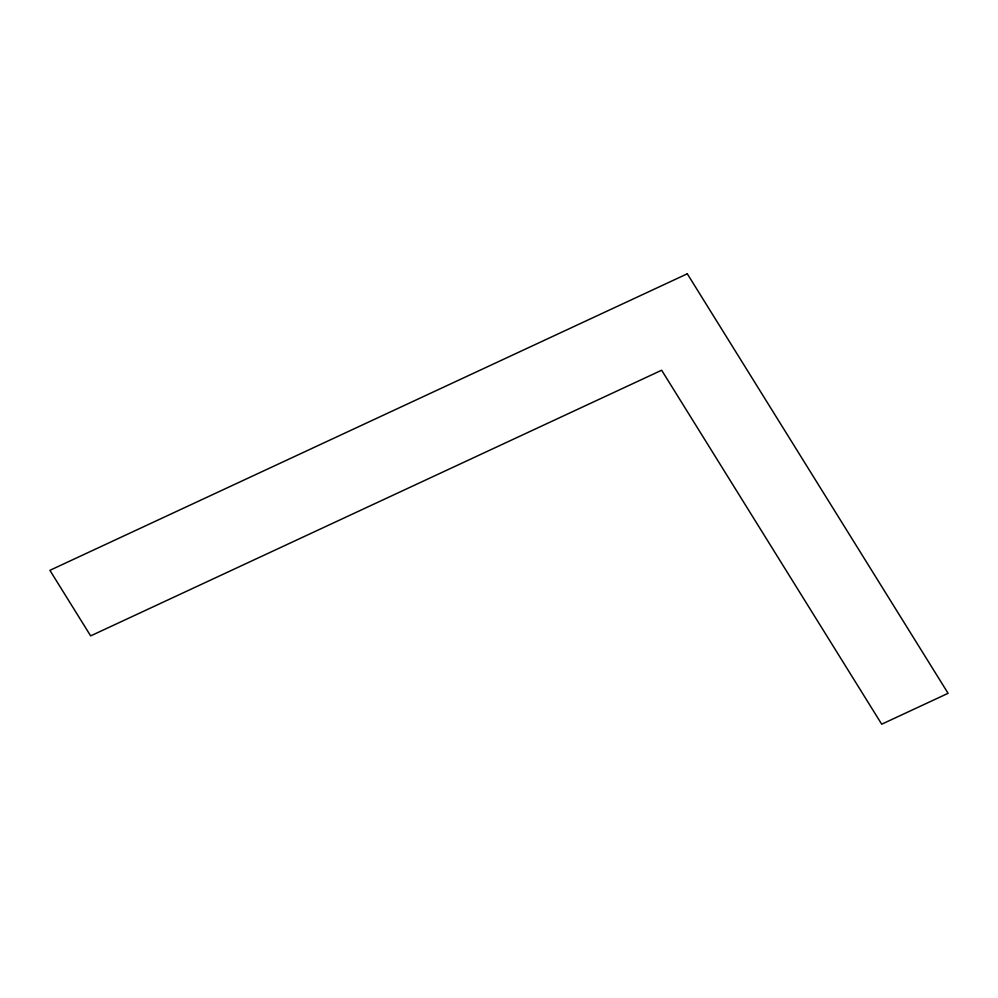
<?xml version="1.0" encoding="UTF-8"?>
<svg xmlns="http://www.w3.org/2000/svg" width="998" height="998" viewBox="0 0 998 998"><rect width="100%" height="100%" fill="white"/><g stroke="black" fill="none" stroke-linecap="round" stroke-linejoin="round"><path stroke-width="1.5" d="M687.298 273.801L49.9 570.332L90.656 635.888L661.649 370.233L881.708 724.199L948.1 693.311L687.298 273.801"/></g></svg>
